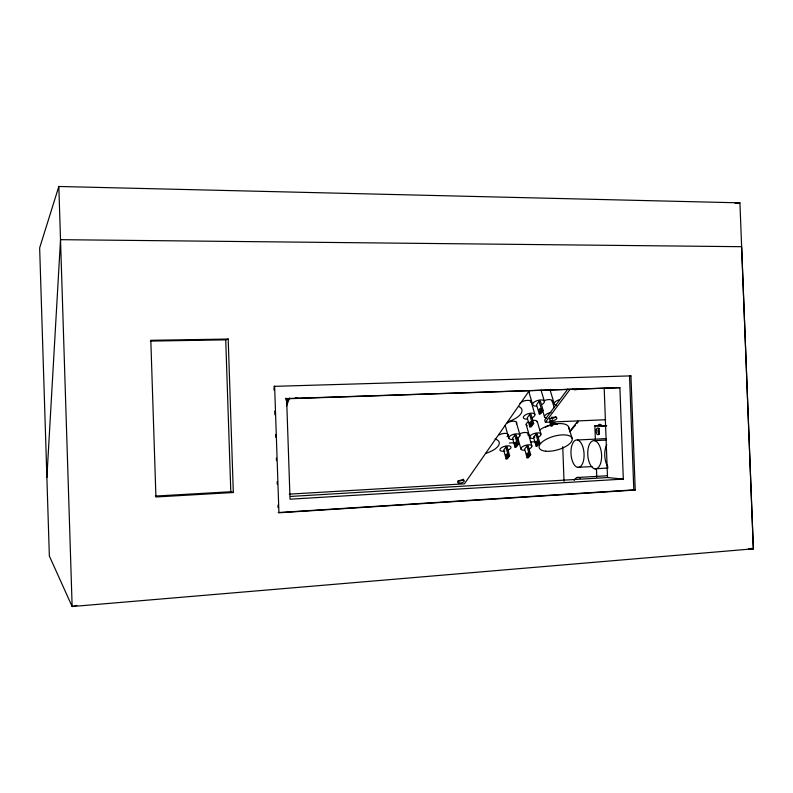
<?xml version="1.0" encoding="UTF-8"?>
<svg xmlns="http://www.w3.org/2000/svg" width="793" height="793" viewBox="0 0 793 793"><rect width="100%" height="100%" fill="white"/><g stroke="black" fill="none" stroke-linecap="round" stroke-linejoin="round"><path stroke-width="1.19" d="M46.876 477.495L60.516 239.674L741.633 246.692L753.35 548.815L72.143 606.526L49.354 556.022L39.65 247.902L58.831 186.474L739.928 202.849L753.35 548.815L748.463 548.706M286.491 402.477L287.809 398.998M286.491 406.145L289.564 398.046M529.159 390.85L464.43 483.819L289.306 494.138M505.904 447.054L503.704 450.117L506.103 458.889L507.401 458.82L509.631 455.787L507.213 446.994L505.904 447.054L508.323 455.856L506.103 458.889M514.826 435.089L512.546 438.261L515.024 447.133L516.342 447.074L518.642 443.931L516.154 435.03L514.826 435.089L517.323 443.991L515.024 447.133M529.665 414.491L527.246 417.842L529.853 426.892L531.211 426.832L533.649 423.502L531.013 414.432L529.665 414.491L532.291 423.561L529.853 426.892M539.071 401.317L536.574 404.797L539.27 413.946L540.648 413.896L543.175 410.447L540.449 401.268L539.071 401.317L541.797 410.496L539.27 413.946M567.838 389.036L544.712 420.022L545.386 422.282L605.713 419.735M526.909 446.023L524.629 449.076L527.097 457.789L528.376 457.72L530.686 454.696L528.197 445.963L526.909 446.023L529.397 454.766L527.097 457.789M533.56 437.29L535.919 434.138L537.228 434.078L539.795 442.91L537.416 446.033L536.108 446.102L533.56 437.29L534.859 437.221M545.386 422.282L570.008 389.422M551.036 425.97L553.554 422.659L554.892 422.61L552.374 425.92L551.036 425.97L549.688 421.479M536.108 446.102L538.487 442.97L539.795 442.91M569.424 431.769L577.859 421.152M570.524 431.015L575.321 425.345M576.917 423.452L578.523 421.569M150.343 341.089L225.727 339.86L228.196 339.057L233.32 492.512L155.924 496.973L150.819 340.306L228.196 339.057M737.559 203.523L739.928 202.849L735.081 203.355M76.921 605.327L72.143 606.526L58.831 186.474M630.941 375.882L629.523 375.971L633.805 489.876L635.233 490.044L630.941 375.882L273.932 386.35L274.636 386.28L278.928 512.793L635.233 490.044M278.214 512.556L633.805 489.876M290.416 496.448L607.527 477.555L623.318 479.091L619.898 387.668L286.62 398.552L290.04 499.194L623.318 479.091M577.026 477.545L607.24 475.76M594.7 468.802A14.155 6.899 86.1 0 0 600.668 448.937A14.155 6.899 86.1 0 0 588.634 446.479A14.155 6.899 86.1 0 0 594.7 468.802L607.993 468.048M155.398 496.071L230.803 491.749L233.32 492.512M577.572 467.355A13.759 6.513 86.2 0 0 583.182 448.035A13.759 6.513 86.2 0 0 571.812 445.666A13.759 6.513 86.2 0 0 577.572 467.355L592.093 466.542M508.323 455.856L509.631 455.787M529.397 454.766L530.686 454.696M577.334 439.986L606.407 438.598M517.323 443.991L518.642 443.931M594.472 440.65L606.566 440.065M285.867 398.82L619.898 387.668M509.334 442.99L514.28 442.762M530.358 441.988L535.305 441.751M595.365 439.263L594.859 425.801L606.764 425.841M532.291 423.561L533.649 423.502M541.797 410.496L543.175 410.447M594.859 425.801L605.882 425.95M750.912 548.399L753.35 548.815M568.64 427.021L572.08 438.242M550.302 390.731L554.307 403.954M552.106 400.723L554.228 407.761M551.859 417.029L552.543 419.279M541.064 390.225L544.385 401.317M542.442 409.922L544.533 416.959M528.753 391.445L532.648 404.757M537.257 421.41L540.955 434.078M530.745 400.296L534.888 414.461M535.919 434.138L538.487 442.97M526.195 424.632L529.833 437.29M528.287 433.434L531.875 445.944M516.332 422.292L519.93 435.03M517.75 437.716L520.951 449.096M505.24 425.524L508.769 438.271M285.847 398.195L286.243 400.445M604.197 388.401L607.527 477.555M596.455 468.633L596.772 477.198M562.743 446.618L564.021 481.311M273.981 387.589L274.061 390.067M274.774 411.101L274.903 414.808M275.567 434.604L275.657 437.082M276.37 458.116L276.45 460.594M277.163 481.629L277.243 484.097M277.956 505.131L278.046 507.609M225.727 339.86L230.803 491.749M555.893 416.593A3.727 1.596 -16.1 0 1 549.698 418.397M578.236 389.105A3.906 1.735 -17 0 1 573.121 388.867M524.391 450.216A5.69 2.359 -15.2 0 1 521.972 447.054A5.69 2.359 -15.2 0 1 530.735 445.042A5.69 2.359 -15.2 0 1 528.594 449.254M528.584 455.281A1.417 0.615 86.5 0 1 528.534 453.279M529.605 454.786A1.417 0.615 86.5 0 1 529.337 455.608M504.913 451.108A5.72 2.389 -14.8 0 1 500.442 448.56A5.72 2.389 -14.8 0 1 509.433 445.973A5.72 2.389 -14.8 0 1 507.738 450.295M508.452 456.481A1.427 0.595 86.6 0 1 507.451 455.886A1.427 0.595 86.6 0 1 507.956 453.993M297.395 397.699A4.193 2.062 -10.2 0 1 295.303 397.769M463.588 479.19A3.43 1.388 -13.7 0 1 457.898 480.826M529.268 392.267A6.037 2.726 -16.1 0 1 528.891 390.909M550.58 390.929A6.007 2.686 -16.6 0 1 551.036 389.403M544.543 400.544A5.888 2.597 -16.2 0 1 550.203 399.642A5.888 2.597 -16.2 0 1 552.275 401.674M527.256 425.682A5.72 2.458 -15.6 0 1 528.307 421.896M532.43 420.478A5.72 2.458 -15.6 0 1 537.148 422.282M519.96 403.478A5.918 2.637 -15.7 0 1 526.76 400.386A5.918 2.637 -15.7 0 1 530.943 402.438M506.687 423.452A5.739 2.488 -15.2 0 1 513.904 421.192A5.739 2.488 -15.2 0 1 516.312 423.868M519.465 433.989A5.61 2.379 -15.3 0 1 526.116 432.512A5.61 2.379 -15.3 0 1 527.821 435.02M518.473 437.637A5.61 2.379 -15.3 0 1 517.76 437.25M508.095 435.238A5.64 2.409 -14.9 0 1 507.044 436.646M499.233 434.901A5.64 2.409 -14.9 0 1 504.675 433.374A5.64 2.409 -14.9 0 1 508.075 434.594M495.04 438.975A17.387 7.375 -14.4 0 1 485.812 453.318M539.765 429.984A17.03 7.127 -15.9 0 1 558.936 423.581A17.03 7.127 -15.9 0 1 568.7 428.934M545.594 427.159A9.992 4.203 -15.9 0 1 550.253 425.207M555.259 424.354A9.992 4.203 -15.9 0 1 557.449 424.424M518.741 406.512A18.239 8.059 -15.2 0 1 507.639 421.846M533.302 438.47A5.789 2.438 -15.5 0 1 530.904 435.179A5.789 2.438 -15.5 0 1 539.815 433.127A5.789 2.438 -15.5 0 1 537.585 437.488M537.763 443.793A1.447 0.644 86.7 0 1 537.704 441.304M538.536 443.644A1.447 0.644 86.7 0 1 538.09 444.021M513.755 439.292A5.819 2.468 -15.1 0 1 509.265 436.636A5.819 2.468 -15.1 0 1 518.414 433.989A5.819 2.468 -15.1 0 1 516.63 438.46M516.679 444.814A1.457 0.615 86.8 0 1 516.61 442.306M517.512 444.377A1.457 0.615 86.8 0 1 517.423 444.665M546.744 418.208A5.977 2.577 -16.1 0 1 544.92 415.502A5.977 2.577 -16.1 0 1 551.036 412.469M553.088 423.819A1.487 0.674 87.2 0 1 552.443 421.549M552.166 421.37A1.487 0.674 87.2 0 1 552.255 423.373A1.487 0.674 87.2 0 1 551.353 423.581A1.487 0.674 87.2 0 1 551.105 421.608M526.988 419.11A5.997 2.607 -15.7 0 1 524.46 415.572A5.997 2.607 -15.7 0 1 533.699 413.44A5.997 2.607 -15.7 0 1 531.429 418.089M532.073 424.681A1.497 0.654 87.3 0 1 531.241 423.571A1.497 0.654 87.3 0 1 531.657 421.777M556.537 405.263A6.096 2.666 -16.5 0 1 554.476 402.834A6.096 2.666 -16.5 0 1 559.432 399.672M536.286 406.115A6.116 2.706 -16 0 1 533.491 402.685A6.116 2.706 -16 0 1 542.481 400.049A6.116 2.706 -16 0 1 542.134 404.4M541.183 411.666A1.517 0.684 87.6 0 1 540.648 410.179A1.517 0.684 87.6 0 1 541.113 408.732M607.894 466.839A14.571 7.296 86 0 1 606.764 444.724M599.171 434.158A3.331 1.645 86.8 0 1 598.953 428.398M574.132 480.399A13.798 6.503 85.2 0 1 580.426 478.308M597.932 425.444A7.058 3.479 86.8 0 1 602.194 426.109M598.963 434.088A3.697 1.824 86.8 0 1 598.953 428.25M551.026 420.796A3.737 1.596 -16.1 0 0 556.825 418.377A3.737 1.596 -16.1 0 0 551.878 417.772A3.737 1.596 -16.1 0 0 551.026 420.796M527.157 453.626A1.417 0.615 86.5 0 0 527.741 455.826A1.417 0.615 86.5 0 0 528.227 453.765A1.417 0.615 86.5 0 0 527.157 453.626M506.152 454.696A1.427 0.595 86.6 0 0 506.727 456.907A1.427 0.595 86.6 0 0 507.193 454.845A1.427 0.595 86.6 0 0 506.152 454.696M459.078 483.086A3.44 1.388 -13.7 0 0 464.301 480.954A3.44 1.388 -13.7 0 0 459.474 480.558A3.44 1.388 -13.7 0 0 459.078 483.086M545.693 451.187A17.119 7.028 -15.8 0 0 572.13 440.125A17.119 7.028 -15.8 0 0 549.162 437.914A17.119 7.028 -15.8 0 0 545.693 451.187M536.177 441.86A1.447 0.634 86.8 0 0 536.782 444.08A1.447 0.634 86.8 0 0 537.287 441.979A1.447 0.634 86.8 0 0 536.177 441.86M515.083 442.871A1.457 0.615 86.8 0 0 515.668 445.111A1.457 0.615 86.8 0 0 516.154 442.99A1.457 0.615 86.8 0 0 515.083 442.871M529.922 422.5A1.497 0.654 87.3 0 0 530.547 424.78A1.497 0.654 87.3 0 0 531.062 422.58A1.497 0.654 87.3 0 0 529.922 422.5M539.339 409.466A1.527 0.674 87.6 0 0 539.983 411.775A1.527 0.674 87.6 0 0 540.519 409.525A1.527 0.674 87.6 0 0 539.339 409.466M596.316 429.687A3.341 1.636 86.8 0 0 597.922 434.723A3.341 1.636 86.8 0 0 599.161 429.766A3.341 1.636 86.8 0 0 596.316 429.687"/></g></svg>
